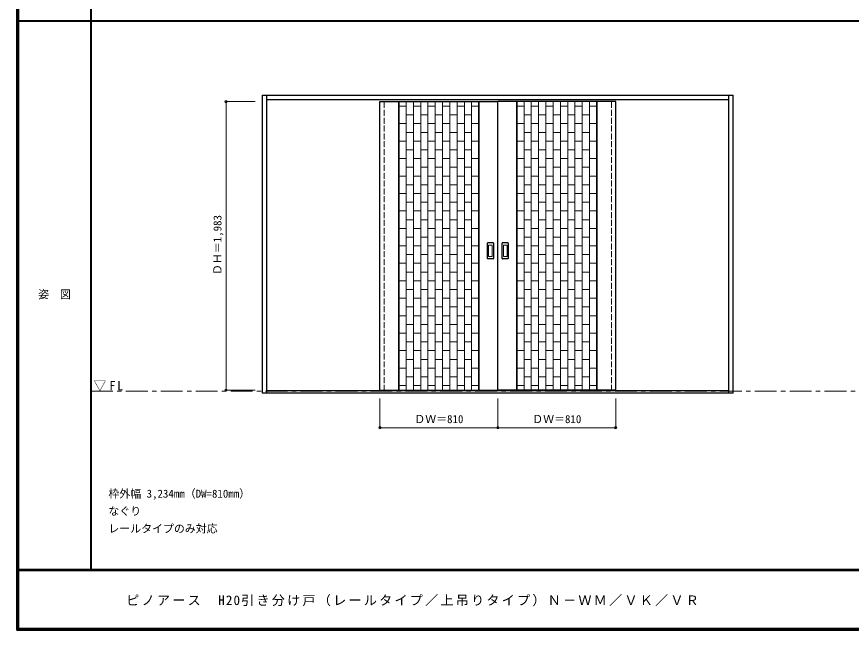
# Model space of a CAD drawing. Units: millimetres, scale not verified. Extents: x -6000 to 5700, y -4307 to 4260.
# Drawn here: x -6000 to -267, y -4205 to 12 of the extents above; entities that cross this region are included whole.
import ezdxf
from ezdxf.enums import TextEntityAlignment as Align

# ---------------------------------------------------------------- set-up
doc = ezdxf.new("R2010")
doc.units = ezdxf.units.MM
doc.header["$LTSCALE"] = 30
doc.header["$PDMODE"] = 32
doc.header["$PDSIZE"] = 15
doc.linetypes.add('CHAIN1', pattern=[8, 5, -1, 1, -1])
doc.linetypes.add('DASHED1', pattern=[1.8, 1.2, -0.6])
for name, color, linetype, lineweight in [('0-1_通り芯', 7, 'CHAIN1', 18), ('0-2_扉', 3, 'Continuous', 25), ('0-3_仕上げ', 4, 'Continuous', 9), ('0-4_枠', 3, 'Continuous', 25), ('0-6_引手', 7, 'Continuous', 18), ('0-B_寸法', 7, 'Continuous', 9), ('F-1_枠', 6, 'Continuous', 40)]:
    doc.layers.add(name, color=color, linetype=linetype, lineweight=lineweight)
doc.layers.add('0-A_文字', color=7, linetype='Continuous')
doc.layers.add('F-A_文字', color=7, linetype='Continuous')
doc.styles.add('ＭＳ ゴシック', font='')
doc.styles.get('ＭＳ ゴシック').set_extended_font_data('MS Gothic')

msp = doc.modelspace()

# ---------------------------------------------------------------- linework, layer by layer
at = {"layer": '0-1_通り芯'}
msp.add_line((-5490, -2562.5), (100, -2562.5), dxfattribs=at)
at = {"layer": '0-2_扉'}
for p, q in [((-3505, -2554.5), (-3505, -571.5)), ((-3505, -571.5), (-2695, -571.5)), ((-2695, -2554.5), (-2695, -571.5)), ((-1885, -571.5), (-2695, -571.5)), ((-1885, -2554.5), (-1885, -571.5)), ((-3505, -2554.5), (-2695, -2554.5)), ((-1885, -2554.5), (-2695, -2554.5))]:
    msp.add_line(p, q, dxfattribs=at)
at = {"layer": '0-2_扉', "color": 4, "linetype": 'DASHED1', "lineweight": 9}
for p, q in [((-3475, -2554.5), (-3475, -571.5)), ((-1915, -2554.5), (-1915, -571.5))]:
    msp.add_line(p, q, dxfattribs=at)
at = {"layer": '0-3_仕上げ', "color": 7, "lineweight": 18}
for p, q in [((-3377, -2554.5), (-3377, -571.5)), ((-3373, -2554.5), (-3373, -571.5)), ((-2827, -2554.5), (-2827, -571.5)), ((-2823, -2554.5), (-2823, -571.5)), ((-2567, -2554.5), (-2567, -571.5)), ((-2563, -2554.5), (-2563, -571.5)), ((-2017, -2554.5), (-2017, -571.5)), ((-2013, -2554.5), (-2013, -571.5))]:
    msp.add_line(p, q, dxfattribs=at)
at = {"layer": '0-3_仕上げ'}
for p, q in [((-3325, -2554.5), (-3325, -571.5)), ((-3275, -571.5), (-3275, -2554.5)), ((-3225, -571.5), (-3225, -2554.5)), ((-3175, -571.5), (-3175, -2554.5)), ((-3125, -571.5), (-3125, -2554.5)), ((-3075, -571.5), (-3075, -2554.5)), ((-3025, -571.5), (-3025, -2554.5)), ((-2975, -571.5), (-2975, -2554.5)), ((-2925, -571.5), (-2925, -2554.5)), ((-2875, -571.5), (-2875, -2554.5)), ((-2515, -2554.5), (-2515, -571.5)), ((-2465, -571.5), (-2465, -2554.5)), ((-2415, -571.5), (-2415, -2554.5)), ((-2365, -571.5), (-2365, -2554.5)), ((-2315, -571.5), (-2315, -2554.5)), ((-2265, -571.5), (-2265, -2554.5)), ((-2215, -571.5), (-2215, -2554.5)), ((-2165, -571.5), (-2165, -2554.5)), ((-2115, -571.5), (-2115, -2554.5)), ((-2065, -571.5), (-2065, -2554.5)), ((-3325, -603), (-3373, -603)), ((-3225, -603), (-3275, -603)), ((-3125, -603), (-3175, -603)), ((-3025, -603), (-3075, -603)), ((-2925, -603), (-2975, -603)), ((-2827, -603), (-2875, -603)), ((-2515, -603), (-2563, -603)), ((-2415, -603), (-2465, -603)), ((-2315, -603), (-2365, -603)), ((-2215, -603), (-2265, -603)), ((-2115, -603), (-2165, -603)), ((-2017, -603), (-2065, -603)), ((-3275, -663), (-3325, -663)), ((-3175, -663), (-3225, -663)), ((-3075, -663), (-3125, -663)), ((-2975, -663), (-3025, -663)), ((-2875, -663), (-2925, -663)), ((-2465, -663), (-2515, -663)), ((-2365, -663), (-2415, -663)), ((-2265, -663), (-2315, -663)), ((-2165, -663), (-2215, -663)), ((-2065, -663), (-2115, -663)), ((-3325, -723), (-3373, -723)), ((-3225, -723), (-3275, -723)), ((-3125, -723), (-3175, -723)), ((-3025, -723), (-3075, -723)), ((-2925, -723), (-2975, -723)), ((-2827, -723), (-2875, -723)), ((-2515, -723), (-2563, -723)), ((-2415, -723), (-2465, -723)), ((-2315, -723), (-2365, -723)), ((-2215, -723), (-2265, -723)), ((-2115, -723), (-2165, -723)), ((-2017, -723), (-2065, -723)), ((-3275, -783), (-3325, -783)), ((-3175, -783), (-3225, -783)), ((-3075, -783), (-3125, -783)), ((-2975, -783), (-3025, -783)), ((-2875, -783), (-2925, -783)), ((-2465, -783), (-2515, -783)), ((-2365, -783), (-2415, -783)), ((-2265, -783), (-2315, -783)), ((-2165, -783), (-2215, -783)), ((-2065, -783), (-2115, -783)), ((-3325, -843), (-3373, -843)), ((-3225, -843), (-3275, -843)), ((-3125, -843), (-3175, -843)), ((-3025, -843), (-3075, -843)), ((-2925, -843), (-2975, -843)), ((-2827, -843), (-2875, -843)), ((-2515, -843), (-2563, -843)), ((-2415, -843), (-2465, -843)), ((-2315, -843), (-2365, -843)), ((-2215, -843), (-2265, -843)), ((-2115, -843), (-2165, -843)), ((-2017, -843), (-2065, -843)), ((-3275, -903), (-3325, -903)), ((-3175, -903), (-3225, -903)), ((-3075, -903), (-3125, -903)), ((-2975, -903), (-3025, -903)), ((-2875, -903), (-2925, -903)), ((-2465, -903), (-2515, -903)), ((-2365, -903), (-2415, -903)), ((-2265, -903), (-2315, -903)), ((-2165, -903), (-2215, -903)), ((-2065, -903), (-2115, -903)), ((-3325, -963), (-3373, -963)), ((-3225, -963), (-3275, -963)), ((-3125, -963), (-3175, -963)), ((-3025, -963), (-3075, -963)), ((-2925, -963), (-2975, -963)), ((-2827, -963), (-2875, -963)), ((-2515, -963), (-2563, -963)), ((-2415, -963), (-2465, -963)), ((-2315, -963), (-2365, -963)), ((-2215, -963), (-2265, -963)), ((-2115, -963), (-2165, -963)), ((-2017, -963), (-2065, -963)), ((-3275, -1023), (-3325, -1023)), ((-3175, -1023), (-3225, -1023)), ((-3075, -1023), (-3125, -1023)), ((-2975, -1023), (-3025, -1023)), ((-2875, -1023), (-2925, -1023)), ((-2465, -1023), (-2515, -1023)), ((-2365, -1023), (-2415, -1023)), ((-2265, -1023), (-2315, -1023)), ((-2165, -1023), (-2215, -1023)), ((-2065, -1023), (-2115, -1023)), ((-3325, -1083), (-3373, -1083)), ((-3225, -1083), (-3275, -1083)), ((-3125, -1083), (-3175, -1083)), ((-3025, -1083), (-3075, -1083)), ((-2925, -1083), (-2975, -1083)), ((-2827, -1083), (-2875, -1083)), ((-2515, -1083), (-2563, -1083)), ((-2415, -1083), (-2465, -1083)), ((-2315, -1083), (-2365, -1083)), ((-2215, -1083), (-2265, -1083)), ((-2115, -1083), (-2165, -1083)), ((-2017, -1083), (-2065, -1083)), ((-3275, -1143), (-3325, -1143)), ((-3175, -1143), (-3225, -1143)), ((-3075, -1143), (-3125, -1143)), ((-2975, -1143), (-3025, -1143)), ((-2875, -1143), (-2925, -1143)), ((-2465, -1143), (-2515, -1143)), ((-2365, -1143), (-2415, -1143)), ((-2265, -1143), (-2315, -1143)), ((-2165, -1143), (-2215, -1143)), ((-2065, -1143), (-2115, -1143)), ((-3325, -1203), (-3373, -1203)), ((-3225, -1203), (-3275, -1203)), ((-3125, -1203), (-3175, -1203)), ((-3025, -1203), (-3075, -1203)), ((-2925, -1203), (-2975, -1203)), ((-2827, -1203), (-2875, -1203)), ((-2515, -1203), (-2563, -1203)), ((-2415, -1203), (-2465, -1203)), ((-2315, -1203), (-2365, -1203)), ((-2215, -1203), (-2265, -1203)), ((-2115, -1203), (-2165, -1203)), ((-2017, -1203), (-2065, -1203)), ((-3275, -1263), (-3325, -1263)), ((-3175, -1263), (-3225, -1263)), ((-3075, -1263), (-3125, -1263)), ((-2975, -1263), (-3025, -1263)), ((-2875, -1263), (-2925, -1263)), ((-2465, -1263), (-2515, -1263)), ((-2365, -1263), (-2415, -1263)), ((-2265, -1263), (-2315, -1263)), ((-2165, -1263), (-2215, -1263)), ((-2065, -1263), (-2115, -1263)), ((-3325, -1323), (-3373, -1323)), ((-3225, -1323), (-3275, -1323)), ((-3125, -1323), (-3175, -1323)), ((-3025, -1323), (-3075, -1323)), ((-2925, -1323), (-2975, -1323)), ((-2827, -1323), (-2875, -1323)), ((-2515, -1323), (-2563, -1323)), ((-2415, -1323), (-2465, -1323)), ((-2315, -1323), (-2365, -1323)), ((-2215, -1323), (-2265, -1323)), ((-2115, -1323), (-2165, -1323)), ((-2017, -1323), (-2065, -1323)), ((-3275, -1383), (-3325, -1383)), ((-3175, -1383), (-3225, -1383)), ((-3075, -1383), (-3125, -1383)), ((-2975, -1383), (-3025, -1383)), ((-2875, -1383), (-2925, -1383)), ((-2465, -1383), (-2515, -1383)), ((-2365, -1383), (-2415, -1383)), ((-2265, -1383), (-2315, -1383)), ((-2165, -1383), (-2215, -1383)), ((-2065, -1383), (-2115, -1383)), ((-3325, -1443), (-3373, -1443)), ((-3225, -1443), (-3275, -1443)), ((-3125, -1443), (-3175, -1443)), ((-3025, -1443), (-3075, -1443)), ((-2925, -1443), (-2975, -1443)), ((-2827, -1443), (-2875, -1443)), ((-2515, -1443), (-2563, -1443)), ((-2415, -1443), (-2465, -1443)), ((-2315, -1443), (-2365, -1443)), ((-2215, -1443), (-2265, -1443)), ((-2115, -1443), (-2165, -1443)), ((-2017, -1443), (-2065, -1443)), ((-3275, -1503), (-3325, -1503)), ((-3175, -1503), (-3225, -1503)), ((-3075, -1503), (-3125, -1503)), ((-2975, -1503), (-3025, -1503)), ((-2875, -1503), (-2925, -1503)), ((-2465, -1503), (-2515, -1503)), ((-2365, -1503), (-2415, -1503)), ((-2265, -1503), (-2315, -1503)), ((-2165, -1503), (-2215, -1503)), ((-2065, -1503), (-2115, -1503)), ((-3325, -1563), (-3373, -1563)), ((-3225, -1563), (-3275, -1563)), ((-3125, -1563), (-3175, -1563)), ((-3025, -1563), (-3075, -1563)), ((-2925, -1563), (-2975, -1563)), ((-2827, -1563), (-2875, -1563)), ((-2515, -1563), (-2563, -1563)), ((-2415, -1563), (-2465, -1563)), ((-2315, -1563), (-2365, -1563)), ((-2215, -1563), (-2265, -1563)), ((-2115, -1563), (-2165, -1563)), ((-2017, -1563), (-2065, -1563)), ((-3275, -1623), (-3325, -1623)), ((-3175, -1623), (-3225, -1623)), ((-3075, -1623), (-3125, -1623)), ((-2975, -1623), (-3025, -1623)), ((-2875, -1623), (-2925, -1623)), ((-2465, -1623), (-2515, -1623)), ((-2365, -1623), (-2415, -1623)), ((-2265, -1623), (-2315, -1623)), ((-2165, -1623), (-2215, -1623)), ((-2065, -1623), (-2115, -1623)), ((-3325, -1683), (-3373, -1683)), ((-3225, -1683), (-3275, -1683)), ((-3125, -1683), (-3175, -1683)), ((-3025, -1683), (-3075, -1683)), ((-2925, -1683), (-2975, -1683)), ((-2827, -1683), (-2875, -1683)), ((-2515, -1683), (-2563, -1683)), ((-2415, -1683), (-2465, -1683)), ((-2315, -1683), (-2365, -1683)), ((-2215, -1683), (-2265, -1683)), ((-2115, -1683), (-2165, -1683)), ((-2017, -1683), (-2065, -1683)), ((-3275, -1743), (-3325, -1743)), ((-3175, -1743), (-3225, -1743)), ((-3075, -1743), (-3125, -1743)), ((-2975, -1743), (-3025, -1743)), ((-2875, -1743), (-2925, -1743)), ((-2465, -1743), (-2515, -1743)), ((-2365, -1743), (-2415, -1743)), ((-2265, -1743), (-2315, -1743)), ((-2165, -1743), (-2215, -1743)), ((-2065, -1743), (-2115, -1743)), ((-3325, -1803), (-3373, -1803)), ((-3225, -1803), (-3275, -1803)), ((-3125, -1803), (-3175, -1803)), ((-3025, -1803), (-3075, -1803)), ((-2925, -1803), (-2975, -1803)), ((-2827, -1803), (-2875, -1803)), ((-2515, -1803), (-2563, -1803)), ((-2415, -1803), (-2465, -1803)), ((-2315, -1803), (-2365, -1803)), ((-2215, -1803), (-2265, -1803)), ((-2115, -1803), (-2165, -1803)), ((-2017, -1803), (-2065, -1803)), ((-3275, -1863), (-3325, -1863)), ((-3175, -1863), (-3225, -1863)), ((-3075, -1863), (-3125, -1863)), ((-2975, -1863), (-3025, -1863)), ((-2875, -1863), (-2925, -1863)), ((-2465, -1863), (-2515, -1863)), ((-2365, -1863), (-2415, -1863)), ((-2265, -1863), (-2315, -1863)), ((-2165, -1863), (-2215, -1863)), ((-2065, -1863), (-2115, -1863)), ((-3325, -1923), (-3373, -1923)), ((-3225, -1923), (-3275, -1923)), ((-3125, -1923), (-3175, -1923)), ((-3025, -1923), (-3075, -1923)), ((-2925, -1923), (-2975, -1923)), ((-2827, -1923), (-2875, -1923)), ((-2515, -1923), (-2563, -1923)), ((-2415, -1923), (-2465, -1923)), ((-2315, -1923), (-2365, -1923)), ((-2215, -1923), (-2265, -1923)), ((-2115, -1923), (-2165, -1923)), ((-2017, -1923), (-2065, -1923)), ((-3275, -1983), (-3325, -1983)), ((-3175, -1983), (-3225, -1983)), ((-3075, -1983), (-3125, -1983)), ((-2975, -1983), (-3025, -1983)), ((-2875, -1983), (-2925, -1983)), ((-2465, -1983), (-2515, -1983)), ((-2365, -1983), (-2415, -1983)), ((-2265, -1983), (-2315, -1983)), ((-2165, -1983), (-2215, -1983)), ((-2065, -1983), (-2115, -1983)), ((-3325, -2043), (-3373, -2043)), ((-3225, -2043), (-3275, -2043)), ((-3125, -2043), (-3175, -2043)), ((-3025, -2043), (-3075, -2043)), ((-2925, -2043), (-2975, -2043)), ((-2827, -2043), (-2875, -2043)), ((-2515, -2043), (-2563, -2043)), ((-2415, -2043), (-2465, -2043)), ((-2315, -2043), (-2365, -2043)), ((-2215, -2043), (-2265, -2043)), ((-2115, -2043), (-2165, -2043)), ((-2017, -2043), (-2065, -2043)), ((-3275, -2103), (-3325, -2103)), ((-3175, -2103), (-3225, -2103)), ((-3075, -2103), (-3125, -2103)), ((-2975, -2103), (-3025, -2103)), ((-2875, -2103), (-2925, -2103)), ((-2465, -2103), (-2515, -2103)), ((-2365, -2103), (-2415, -2103)), ((-2265, -2103), (-2315, -2103)), ((-2165, -2103), (-2215, -2103)), ((-2065, -2103), (-2115, -2103)), ((-3325, -2163), (-3373, -2163)), ((-3225, -2163), (-3275, -2163)), ((-3125, -2163), (-3175, -2163)), ((-3025, -2163), (-3075, -2163)), ((-2925, -2163), (-2975, -2163)), ((-2827, -2163), (-2875, -2163)), ((-2515, -2163), (-2563, -2163)), ((-2415, -2163), (-2465, -2163)), ((-2315, -2163), (-2365, -2163)), ((-2215, -2163), (-2265, -2163)), ((-2115, -2163), (-2165, -2163)), ((-2017, -2163), (-2065, -2163)), ((-3275, -2223), (-3325, -2223)), ((-3175, -2223), (-3225, -2223)), ((-3075, -2223), (-3125, -2223)), ((-2975, -2223), (-3025, -2223)), ((-2875, -2223), (-2925, -2223)), ((-2465, -2223), (-2515, -2223)), ((-2365, -2223), (-2415, -2223)), ((-2265, -2223), (-2315, -2223)), ((-2165, -2223), (-2215, -2223)), ((-2065, -2223), (-2115, -2223)), ((-3325, -2283), (-3373, -2283)), ((-3225, -2283), (-3275, -2283)), ((-3125, -2283), (-3175, -2283)), ((-3025, -2283), (-3075, -2283)), ((-2925, -2283), (-2975, -2283)), ((-2827, -2283), (-2875, -2283)), ((-2515, -2283), (-2563, -2283)), ((-2415, -2283), (-2465, -2283)), ((-2315, -2283), (-2365, -2283)), ((-2215, -2283), (-2265, -2283)), ((-2115, -2283), (-2165, -2283)), ((-2017, -2283), (-2065, -2283)), ((-3275, -2343), (-3325, -2343)), ((-3175, -2343), (-3225, -2343)), ((-3075, -2343), (-3125, -2343)), ((-2975, -2343), (-3025, -2343)), ((-2875, -2343), (-2925, -2343)), ((-2465, -2343), (-2515, -2343)), ((-2365, -2343), (-2415, -2343)), ((-2265, -2343), (-2315, -2343)), ((-2165, -2343), (-2215, -2343)), ((-2065, -2343), (-2115, -2343)), ((-3325, -2403), (-3373, -2403)), ((-3225, -2403), (-3275, -2403)), ((-3125, -2403), (-3175, -2403)), ((-3025, -2403), (-3075, -2403)), ((-2925, -2403), (-2975, -2403)), ((-2827, -2403), (-2875, -2403)), ((-2515, -2403), (-2563, -2403)), ((-2415, -2403), (-2465, -2403)), ((-2315, -2403), (-2365, -2403)), ((-2215, -2403), (-2265, -2403)), ((-2115, -2403), (-2165, -2403)), ((-2017, -2403), (-2065, -2403)), ((-3275, -2463), (-3325, -2463)), ((-3175, -2463), (-3225, -2463)), ((-3075, -2463), (-3125, -2463)), ((-2975, -2463), (-3025, -2463)), ((-2875, -2463), (-2925, -2463)), ((-2465, -2463), (-2515, -2463)), ((-2365, -2463), (-2415, -2463)), ((-2265, -2463), (-2315, -2463)), ((-2165, -2463), (-2215, -2463)), ((-2065, -2463), (-2115, -2463)), ((-3325, -2523), (-3373, -2523)), ((-3275, -2523), (-3225, -2523)), ((-3175, -2523), (-3125, -2523)), ((-3075, -2523), (-3025, -2523)), ((-2975, -2523), (-2925, -2523)), ((-2827, -2523), (-2875, -2523)), ((-2515, -2523), (-2563, -2523)), ((-2465, -2523), (-2415, -2523)), ((-2365, -2523), (-2315, -2523)), ((-2265, -2523), (-2215, -2523)), ((-2165, -2523), (-2115, -2523)), ((-2017, -2523), (-2065, -2523))]:
    msp.add_line(p, q, dxfattribs=at)
at = {"layer": '0-4_枠'}
for p, q in [((-4312, -527.5), (-1078, -527.5)), ((-4282, -2574.5), (-4282, -527.5)), ((-4282, -557.5), (-1108, -557.5)), ((-1108, -2574.5), (-1108, -527.5)), ((-1078, -2574.5), (-1078, -527.5)), ((-1108, -2559.5), (-4282, -2559.5))]:
    msp.add_line(p, q, dxfattribs=at)
at = {"layer": '0-4_枠', "color": 4, "linetype": 'DASHED1', "lineweight": 9}
for p, q in [((-3505, -2559.5), (-3505, -557.5)), ((-3475, -2559.5), (-3475, -557.5)), ((-1915, -2559.5), (-1915, -557.5)), ((-1885, -2559.5), (-1885, -557.5))]:
    msp.add_line(p, q, dxfattribs=at)
at = {"layer": '0-4_枠'}
msp.add_lwpolyline([(-1078, -2574.5), (-4312, -2574.5), (-4312, -527.5)], dxfattribs=at)
at = {"layer": '0-6_引手', "color": 3, "lineweight": 25}
for p, q in [((-2767, -1650.5), (-2767, -1543.5)), ((-2726.5, -1542), (-2765.5, -1542)), ((-2725, -1543.5), (-2725, -1650.5)), ((-2665, -1650.5), (-2665, -1543.5)), ((-2624.5, -1542), (-2663.5, -1542)), ((-2623, -1543.5), (-2623, -1650.5)), ((-2726.5, -1652), (-2765.5, -1652)), ((-2624.5, -1652), (-2663.5, -1652))]:
    msp.add_line(p, q, dxfattribs=at)
at = {"layer": '0-6_引手'}
for p, q in [((-2758.5, -1634.5), (-2758.5, -1559.5)), ((-2735, -1558), (-2757, -1558)), ((-2733.5, -1559.5), (-2733.5, -1634.5)), ((-2656.5, -1634.5), (-2656.5, -1559.5)), ((-2633, -1558), (-2655, -1558)), ((-2631.5, -1559.5), (-2631.5, -1634.5)), ((-2735, -1636), (-2757, -1636)), ((-2633, -1636), (-2655, -1636))]:
    msp.add_line(p, q, dxfattribs=at)
at = {"layer": '0-6_引手', "color": 3, "lineweight": 25}
for centre, start, end in [((-2765.5, -1543.5), 90, 180), ((-2726.5, -1543.5), 0, 90), ((-2663.5, -1543.5), 90, 180), ((-2624.5, -1543.5), 0, 90), ((-2765.5, -1650.5), 180, 270), ((-2726.5, -1650.5), 270, 0), ((-2663.5, -1650.5), 180, 270), ((-2624.5, -1650.5), 270, 0)]:
    msp.add_arc(centre, 1.5, start, end, dxfattribs=at)
at = {"layer": '0-6_引手'}
for centre, start, end in [((-2757, -1559.5), 90, 180), ((-2735, -1559.5), 0, 90), ((-2655, -1559.5), 90, 180), ((-2633, -1559.5), 0, 90), ((-2757, -1634.5), 180, 270), ((-2735, -1634.5), 270, 0), ((-2655, -1634.5), 180, 270), ((-2633, -1634.5), 270, 0)]:
    msp.add_arc(centre, 1.5, start, end, dxfattribs=at)
at = {"layer": '0-B_寸法', "color": 4}
for p, q in [((-4562, -571.5), (-4562, -2554.5)), ((-4562, -571.5), (-4362, -571.5)), ((-4562, -2554.5), (-4362, -2554.5)), ((-3505, -2812.5), (-3505, -2612.5)), ((-2695, -2812.5), (-2695, -2612.5))]:
    msp.add_line(p, q, dxfattribs=at)
msp.add_lwpolyline([(-3505, -2812.5), (-1885, -2812.5), (-1885, -2612.5)], dxfattribs=at)
at = {"layer": '0-B_寸法'}
for p in [(-4562, -571.5), (-4562, -2554.5), (-3505, -2812.5), (-2695, -2812.5), (-1885, -2812.5)]:
    msp.add_point(p, dxfattribs=at)
at = {"layer": 'F-1_枠'}
for p, q in [((-6000, 4175), (-6000, -4205)), ((-5995, 4175), (-5995, -4205)), ((-5990, 4175), (-5990, -4205)), ((-5490, 4175), (-5490, -3790)), ((-6000, -15.5), (5700, -15.5)), ((5700, -3790), (-6000, -3790)), ((5700, -3795), (-6000, -3795)), ((5700, -4195), (-6000, -4195)), ((5700, -4200), (-6000, -4200)), ((5700, -4205), (-6000, -4205))]:
    msp.add_line(p, q, dxfattribs=at)

# ---------------------------------------------------------------- texts
at = {"layer": '0-A_文字', "style": 'ＭＳ ゴシック'}
for s, p in [('枠外幅 3,234mm（DW=810mm）', (-5370, -3310)), ('なぐり', (-5370, -3430)), ('レールタイプのみ対応', (-5370, -3550))]:
    msp.add_text(s, height=54.99, dxfattribs=at).set_placement(p, align=Align.BOTTOM_LEFT)
at = {"layer": '0-A_文字', "insert": (-5471.25, -2562.5), "char_height": 65.98, "attachment_point": 7, "style": 'ＭＳ ゴシック'}
msp.add_mtext('\\T1.26;\\W0.95;▽FL', dxfattribs=at)
at = {"layer": '0-B_寸法', "style": 'ＭＳ ゴシック'}
msp.add_text('ＤＨ＝1,983', height=54.99, rotation=90, dxfattribs=at).set_placement((-4577, -1763.25), align=Align.BOTTOM_LEFT)
for p in [(-3268.75, -2797.5), (-2458.75, -2797.5)]:
    msp.add_text('ＤＷ＝810', height=54.99, dxfattribs=at).set_placement(p, align=Align.BOTTOM_LEFT)
at = {"layer": 'F-A_文字', "style": 'ＭＳ ゴシック'}
msp.add_text('姿\u3000図', height=54.99, dxfattribs=at).set_placement((-5852.5, -1940.25), align=Align.BOTTOM_LEFT)
at = {"layer": 'F-A_文字', "insert": (-5247.55, -4040), "char_height": 65.98, "attachment_point": 7, "style": 'ＭＳ ゴシック'}
msp.add_mtext('\\T1.17;ピノアース\u3000H20引き分け戸（レールタイプ／上吊りタイプ）Ｎ－ＷＭ／ＶＫ／ＶＲ', dxfattribs=at)

doc.saveas('drawing.dxf')
